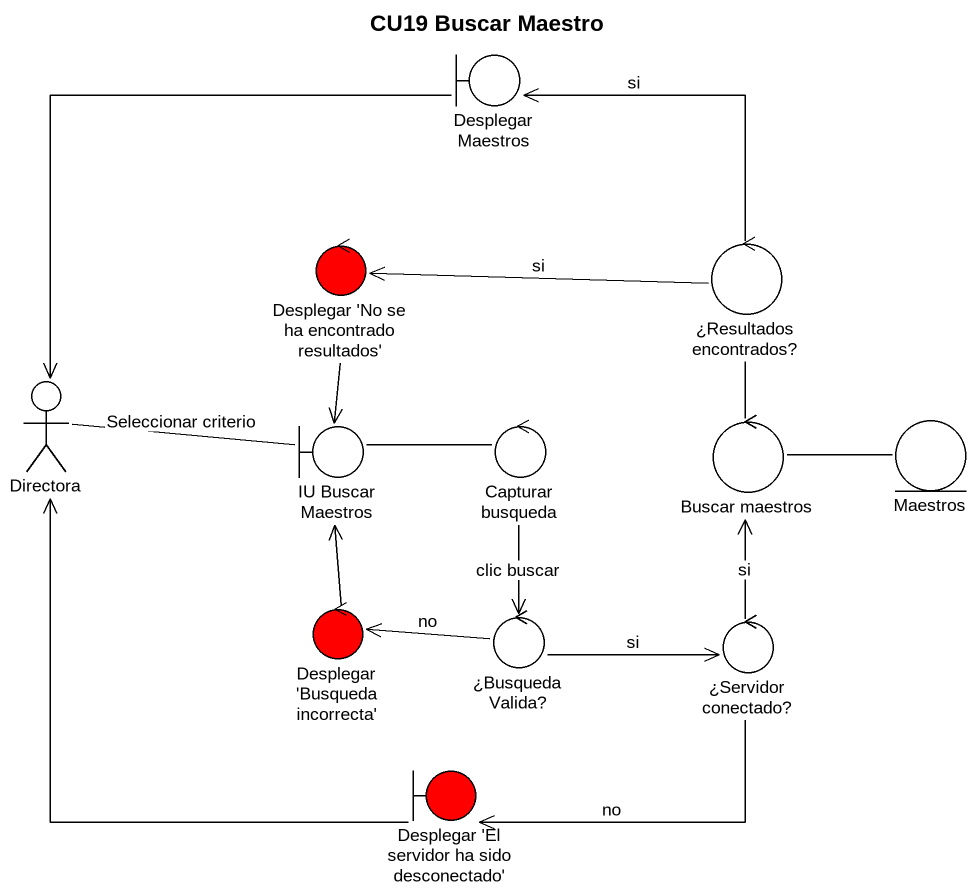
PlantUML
@startuml
title CU19 Buscar Maestro
boundary "Desplegar Maestros" as Desplegar_Maestros
control "Desplegar 'No se ha encontrado resultados'" as Desplegar_No_se_ha #FF0000
control "¿Resultados encontrados?" as Resultados_encontrados
actor Directora
boundary "IU Buscar Maestros" as IU_Buscar_Maestros
control "Capturar busqueda" as Capturar_busqueda
control "Buscar maestros" as Buscar_maestros
entity Maestros
control "Desplegar 'Busqueda incorrecta'" as Desplegar_Busqueda #FF0000
control "¿Busqueda Valida?" as Busqueda_Valida
control "¿Servidor conectado?" as Servidor_conectado
boundary "Desplegar 'El servidor ha sido desconectado'" as Desplegar_El_servidor_ha #FF0000
Desplegar_Maestros --> Directora
Desplegar_No_se_ha --> IU_Buscar_Maestros
Resultados_encontrados -up-> Desplegar_Maestros : si
Resultados_encontrados -left-> Desplegar_No_se_ha : si
Directora -right- IU_Buscar_Maestros : Seleccionar criterio
IU_Buscar_Maestros -right- Capturar_busqueda
Capturar_busqueda --> Busqueda_Valida : clic buscar
Buscar_maestros -up- Resultados_encontrados
Buscar_maestros -right- Maestros
Desplegar_Busqueda -up-> IU_Buscar_Maestros
Busqueda_Valida -left-> Desplegar_Busqueda : no
Busqueda_Valida -right-> Servidor_conectado : si
Servidor_conectado -up-> Buscar_maestros : si
Servidor_conectado -left-> Desplegar_El_servidor_ha : no
Desplegar_El_servidor_ha -up-> Directora
@enduml
